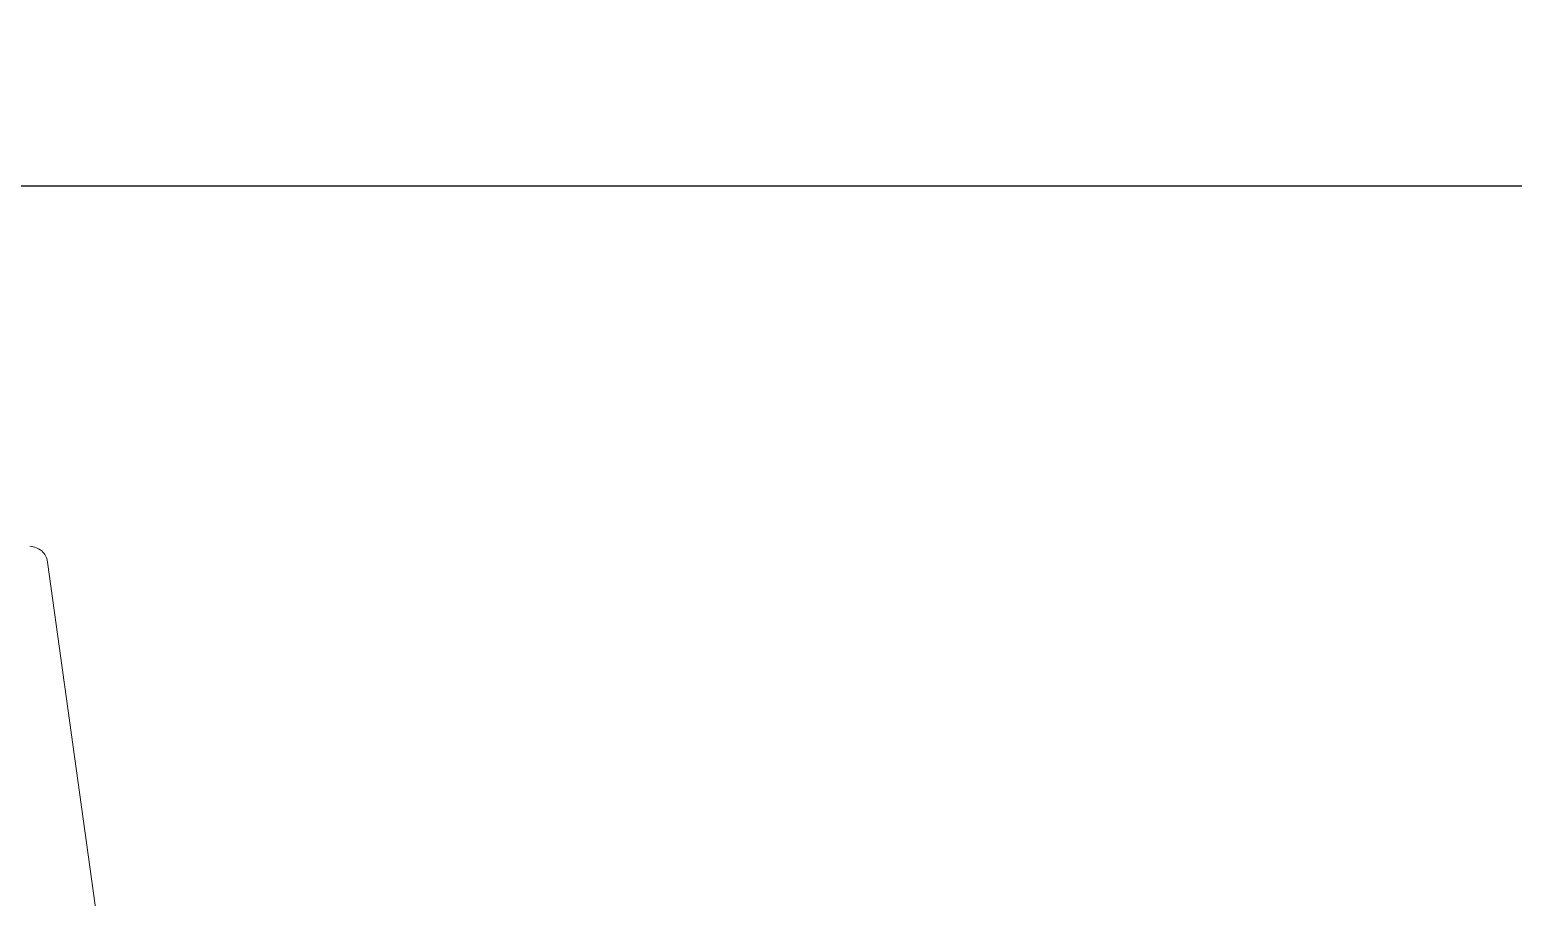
# Model space of a CAD drawing. Header units: millimetres. Extents: x -6181 to 191287, y -8583 to 23546.
# Drawn here: x 163398.6 to 163563, y 4870.4 to 4966.5 of the extents above; entities that cross this region are included whole.
import ezdxf

# ---------------------------------------------------------------- set-up
doc = ezdxf.new("R2010")
doc.units = ezdxf.units.MM
doc.header["$MEASUREMENT"] = 0
doc.linetypes.add('1735-DT-5BR-SEC_CC$0$DOT', pattern=[6.35, 0, -6.35])
for name, color, linetype, lineweight in [('1735-DT-5BR-SEC_CC$0$A1COUNTER', 3, 'Continuous', 18), ('1735-DT-5BR-SEC_CC$0$N--FIXTURE-1', 9, 'Continuous', 18), ('1735-DT-5BR-SEC_CC$0$N--SANITARY-1', 9, 'Continuous', 18)]:
    doc.layers.add(name, color=color, linetype=linetype, lineweight=lineweight)
doc.layers.add('1735-DT-5BR-SEC_CC$0$A1HATCH', color=15, linetype='Continuous')
doc.layers.add('1735-DT-5BR-SEC_CC$0$Wipeout', color=253, linetype='1735-DT-5BR-SEC_CC$0$DOT')
pattern_1 = [(45, (0, 0), (3.314563036811942, 12.15339780164378), [15.625, -3.125, 0, -3.125])]

# ---------------------------------------------------------------- blocks, each defined once
blk = doc.blocks.new('1735-DT-5BR-SEC_CC$0$A$C1D464CDB')
blk.add_wipeout([(-27.300935875106006, 81.76612312174522), (-76.9295068493957, 87.8359192765919), (-77.29662143745554, 88.12638613661592), (-78.92702266270317, 83.39135716328464), (-80.30514923339251, 82.61411814696193), (-81.72342709678924, 83.1024703786451), (-81.78854072768081, 82.9133666635288), (-82.04275807369049, 82.78937657930045), (-99.15664429203753, 88.6821601749715), (-99.28063437626952, 88.93637752098846), (-99.21552074537794, 89.12548123610657), (-100.63379860877467, 89.61383346778973), (-101.24126104684365, 91.07476560847215), (-99.71188303678537, 95.51640186136763), (-100.2205976252153, 95.42118648905569), (-105.83004760848053, 106.50000762939351), (-105.38004760745207, 107.00000762938805), (-18.69999999999891, 107.00000762939173), (-18.227082238137882, 107.98209018520622), (-20.75973776846513, 107.97907446225774), (-21.010034857754363, 108.22994484549501), (-20.970108044679364, 119.69591076289991), (-21.415729075897616, 119.50612931816879), (-21.02307735109389, 127.1730346889298), (-20.943953846324803, 127.2067318710496), (-20.93693954940136, 129.2391676908891), (-22.3708554601817, 134.21940554119), (-27.10084028431811, 136.21370828204354), (-66.49217621983371, 141.00408378903094), (-74.3407211498943, 142.84061965862648), (-79.89985265330688, 147.62071067706972), (-79.65203557404493, 147.95335924156905), (-78.7643250111687, 147.95335924157632), (-77.20933124036492, 147.80488632484128), (19.77236457481922, 136.01423477999464), (20.426851345146133, 135.85827924153722), (20.819182934139462, 135.49837510195988), (20.912685726201744, 119.55240451013465), (20.794847542103525, 119.39739172240566), (20.67714068262103, 119.27955455678507), (11.696600099219722, 114.84808443866763), (12.500000000009095, 114.84808443865307), (16.085959014037144, 111.30795485145876), (18.69999999999891, 107.0000076293972), (19.45170595745185, 107.00000345765778), (20.34232745173358, 106.90820529830212), (21.00236412806953, 106.55210667135994), (21.243083936267794, 39.91942321835172), (23.913191794879822, 48.13717021728457), (25.729548114892168, 50.63717021728275), (28.668474376356244, 51.59208524540459), (42.038846792342156, 51.5920852453955), (42.0388467923367, 47.592085245406416), (28.21944639978028, 47.592085245415504), (27.717417860061687, 46.9011022397835), (21.308461525839448, 27.176362839491908), (21.50027756097188, -9.584094726184164e-13), (-21.50027756097188, -9.810157011495914e-13), (-21.150809062637563, 74.78529851096293), (-22.55863766012226, 79.74453069802159)]).dxf.layer = '1735-DT-5BR-SEC_CC$0$N--FIXTURE-1'
at = {"layer": '1735-DT-5BR-SEC_CC$0$N--FIXTURE-1'}
for p, q in [((-77.2093312403631, 147.8048863248423), (-68.9815178053359, 146.8045812634282)), ((-68.87041743345617, 146.7553507800894), (-66.44822922798994, 146.4618614185838)), ((-66.44406527631509, 146.4960878067013), (-66.4482250669862, 146.4618769502795)), ((-66.44406502837228, 146.496087776557), (-22.17116960970452, 141.1135640087978)), ((-66.99204287880639, 141.0665130782963), (-66.76870176612647, 141.0380243982781)), ((-66.76893380447291, 141.0362052849396), (-66.9339229968864, 141.0591243596737)), ((-27.10084028431811, 136.2137082820464), (-66.4921186557549, 141.0027443293093)), ((-11.89165922868051, 139.8638217359312), (-22.17116936127059, 141.1135639785916)), ((0.003427298997848993, 138.4176640959286), (-11.89165922868051, 139.8638217359312)), ((0.003427298997848993, 138.4176640959286), (19.77236457481922, 136.0142347799938)), ((-20.53802058973815, 135.2176303334254), (-14.45356327560876, 137.9396243950123)), ((20.81918293414128, 135.4983751019627), (20.91268619555558, 119.5523244663582)), ((-20.94395384632298, 127.2067318710524), (-20.93687687855345, 129.2390571671185)), ((-21.02307735109207, 127.173034688929), (-21.4157290758958, 119.5061293181698)), ((-21.02307735109207, 127.173034688929), (-20.94395384632298, 127.2067318710524)), ((-20.70776670183477, 123.5540010909044), (-20.9039105188167, 119.7241030186906)), ((-20.97010804467936, 119.6959107629027), (-21.4157290758958, 119.5061293181698)), ((-21.01003485746332, 108.2299447947316), (-20.96924763983043, 119.9429971692898)), ((20.67714068261921, 119.2795545567842), (0.09313464131264482, 109.179312061764)), ((20.91268577296069, 119.5524045716429), (20.79484754210353, 119.3973917224048)), ((12.50000000000364, 114.8480844386668), (11.69660009922154, 114.8480844386668)), ((0.09313418570309295, 109.1793118382029), (-1.788577890572924, 108.2559858229451)), ((-84.82693424108584, 106.999929782969), (-105.3800476184224, 107.0000076293927)), ((4.553152393782511e-06, 107.0000076293927), (-84.82693424108584, 107.0000076293927)), ((-20.75973776846513, 107.9790744622605), (-2.886877155990078, 108.000356312552)), ((19.45170595745367, 107.0000034576606), (4.553152393782511e-06, 106.9999297848535)), ((-105.8300476084805, 106.5000076293927), (-105.830047608466, 106.5500076295921)), ((-105.7292144306484, 106.549785141071), (-105.6982181331477, 106.8682332053995)), ((21.00236412806771, 106.5521066713609), (21.30304415968203, 42.20740599621968)), ((-101.2412610468418, 91.07476560847317), (-99.71188303678355, 95.51640186136683)), ((-101.2412610468418, 91.07476560847317), (-94.12229218293942, 88.623508050483)), ((-100.6337986087747, 89.6138334677944), (-101.050452051466, 90.09313842502343)), ((-80.3051492333907, 82.61411814696294), (-100.6337986087747, 89.6138334677944)), ((-99.2806343762677, 88.93637752098766), (-99.21552074537612, 89.12548123610577)), ((-93.53091978588054, 90.34097819878116), (-94.12229218293942, 88.623508050483)), ((-93.53091978588054, 90.34097819878116), (-85.45461912954124, 87.56008486957398)), ((-99.15664429203753, 88.68216017497434), (-82.04275807369049, 82.78937657930328)), ((-86.04599152660012, 85.84261472127582), (-85.45461912954124, 87.56008486957398)), ((-77.29454330116641, 88.13242148262543), (-78.92702266269771, 83.39135716328201)), ((-27.30093587510419, 81.76612312174802), (-76.9295068493957, 87.83591927659472)), ((-86.04599152660012, 85.84261472127582), (-78.92702266269771, 83.39135716328201)), ((-81.72342709678924, 83.10247037865156), (-81.78854072768081, 82.91336666352981)), ((-79.68173224291968, 82.73529813429377), (-80.3051492333907, 82.61411814696294)), ((-21.50027756096824, -1.818989403545856e-12), (-21.15080906263756, 74.78529851096573)), ((28.66847437635806, 51.59208524540918), (42.03884679234034, 51.59208524540554)), ((42.03884679234034, 47.59208524540554), (42.03884679234034, 51.59208524540554)), ((21.24308393626779, 39.91942321835268), (23.91319179487982, 48.13717021728553)), ((27.71741786006169, 46.90110223978445), (21.30291398429836, 27.15928926221568)), ((42.03884679234034, 47.59208524540554), (28.66847437635442, 47.59208524540918)), ((21.38200494974808, 25.31001385902528), (21.50027756097188, -1.818989403545856e-12)), ((21.50027756097006, 0), (-21.50027756097006, 0))]:
    blk.add_line(p, q, dxfattribs=at)
for centre, radius, start, end in [((-59.17266315605957, 201.6304847061056), 61.0666501426811, 262.6403738895777, 263.115916305467), ((-45.34394079646881, 123.5362408250749), 24.64232334573601, 354.1382623576583, 0.03313632109502394), ((3.637978807091713e-12, 98.60000762939126), 20.50000000000001, 24.18951415404444, 52.42813068027462), ((-105.3803162473669, 106.5502762682936), 0.449731441329373, 89.96577667416274, 180.0342245685617), ((-20.76003597296221, 108.2290746835661), 0.250000399157807, 179.8005734910979, 270.0683433436512), ((3.637978807091713e-12, 98.60000762939126), 20.5, 152.7136013690391, 155.8104858459556), ((-2.889853996210149, 110.5003545402415), 2.5000000000045, 270.0682241683548, 296.1364480864792), ((-92.4810476951061, 69.61676845589136), 23.95856709541835, 49.49956318656436, 71.37022395513618), ((-100.295742471244, 90.7491974540153), 1.000000000000004, 160.9999999999627, 221.0000000000795), ((-99.09153066114595, 88.87126389009609), 0.1999999999999977, 160.9999999999627, 250.9999999999567), ((-81.97764444279892, 82.97848029442139), 0.1999999999999977, 250.9999999999567, 340.9999999999627), ((-79.87254123829916, 83.71692531773988), 1.000000000000006, 280.9999999999591, 340.9999999999627), ((28.66847437635442, 46.59208524540918), 5.000000000000004, 90, 161.9999999999657), ((28.66847437635442, 46.59208524540918), 1.000000000000001, 90, 161.9999999999657), ((238.9687225157068, 34.77033273270536), 217.792694076075, 178.0431126637705, 182.492276721026)]:
    blk.add_arc(centre, radius, start, end, dxfattribs=at)
for points, degree, knots in [([(-79.89985265330688, 147.6207106770726), (-79.87692630733, 147.7153217005234), (-79.83921650021512, 147.8624898371982), (-79.54961443845605, 148.0144787510126), (-79.22603758803598, 148.0190817392922), (-78.9065979421357, 147.969073611448), (-78.35545883276063, 147.9056648585993), (-77.84264802901453, 147.8423530809978), (-77.4381144983272, 147.7933467150124)], 3, [0, 0, 0, 0, 0.1254548950775654, 0.2374068346400073, 0.4199155511342281, 0.5732241832589404, 0.7228485704244562, 1, 1, 1, 1]), ([(-79.89981658382021, 147.6319936518757), (-79.43450295383809, 146.2707112043045), (-78.07894458554074, 144.4684536064833), (-75.77843653475429, 143.0295172135648), (-72.22014861006392, 141.9171719351671), (-68.25892791517981, 141.2357090836904), (-66.99204287880639, 141.0665130782963)], 5, [0, 0, 0, 0, 0, 0, 0.683308176123, 1, 1, 1, 1, 1, 1]), ([(-20.93693954939954, 129.2391676908865), (-20.92990400010603, 129.8516898141988), (-20.93785707250572, 130.7837126808354), (-21.18727576984384, 132.1433346395988), (-21.5854137537317, 133.109924516868), (-22.06997702014633, 133.8905442057567), (-22.73917373734366, 134.6474179240049), (-23.78989279494999, 135.4139750666454), (-25.35268322463162, 135.9954850355953), (-26.44613620515884, 136.1428839139935), (-27.15561152938244, 136.2204004701944)], 3, [0, 0, 0, 0, 0.1572897369444638, 0.2841038938645618, 0.380909883762167, 0.451892846473529, 0.5426210804736676, 0.6644475388434664, 0.8167415106651228, 1, 1, 1, 1]), ([(19.91668510749878, 135.9692501133522), (19.92331765565541, 135.9684527039553), (20.05978022142881, 135.9519396318192), (20.30631466193154, 135.9076235339471), (20.70009147388555, 135.7627885299935), (20.76085064282233, 135.6147832395236), (20.79778177530898, 135.5226975823007)], 3, [0, 0, 0, 0, 0.01235833338675398, 0.2948591495956691, 0.639059895814953, 1, 1, 1, 1]), ([(19.56470988868023, 106.9719316060709), (19.6639179842241, 106.9690663337587), (20.14784375529052, 106.9538227120483), (20.80630183450558, 106.8370732209605), (20.9398661241321, 106.658905676004), (21.00317370528865, 106.5521104381096)], 3, [0, 0, 0, 0, 0.09763094407998776, 0.5624030409457695, 1, 1, 1, 1]), ([(-6.086014764150605e-05, 106.4995784084113), (-0.1268546341270849, 106.4087058170753), (-0.3657712706408347, 106.2510643346741), (-0.759528184436931, 106.0156511481127), (-1.235620976429345, 105.6736269806588), (-1.710064750215679, 105.0891306986214), (-2.154748574030236, 104.4990721815539), (-2.570249647509627, 103.8743425145276), (-2.965848262389045, 103.2445906345256), (-3.345714658698853, 102.5985721866327), (-3.712779279980168, 101.9627660087663), (-4.074693424245197, 101.3222718585075), (-4.444896687844448, 100.6597123301381), (-4.853981336851575, 99.91965123817681), (-5.387340911198407, 98.94773761922443), (-5.924087139454059, 97.9694478871952), (-6.580535701770714, 96.77825355744608), (-7.294270906477323, 95.49879180845346), (-8.032227755280474, 94.19667193149326), (-8.761389937510103, 92.93171273108055), (-9.497246207494754, 91.67775474408518), (-10.39425862639473, 90.1797810334192), (-11.45899511234529, 88.45011363507547), (-12.65761987300357, 86.56197144794896), (-13.89055688878216, 84.69086132283519), (-15.07527095747355, 82.95563170630157), (-16.1037351394225, 81.49016447535723), (-16.95715618674512, 80.30135377148144), (-17.76980569810985, 79.18806439098807), (-18.65285376145403, 78.00177535284638), (-19.58945172595122, 76.77306958196823), (-20.41876403079368, 75.70630634858935), (-20.91973743970448, 75.07541287538152), (-21.10906100291322, 74.83770927726619), (-21.15085580855884, 74.78517014642239), (-21.1507330953973, 74.78529175985568), (-21.15073308944557, 74.7852917657674)], 5, [7.461611502009479e-07, 7.461611502009479e-07, 7.461611502009479e-07, 7.461611502009479e-07, 7.461611502009479e-07, 7.461611502009479e-07, 0.007773631840795501, 0.01554726368156291, 0.02332089552237752, 0.03109452736319213, 0.03886815920400694, 0.04664179104482154, 0.05441542288552857, 0.06218905472634337, 0.06996268656715798, 0.0777363184079726, 0.0855099502487874, 0.093283582089602, 0.1088308457711238, 0.1243781094527531, 0.140080845771119, 0.1557835820895926, 0.1714863184079586, 0.1871890547263246, 0.2028917910447982, 0.2185945273631643, 0.2500000000000039, 0.2814054726368435, 0.3128109452735754, 0.3285136815920491, 0.3442164179104151, 0.3599191542288887, 0.3756218905472548, 0.4067164179104059, 0.4378109452736645, 0.4689054726368156, 0.4999999999999666, 0.5000014959573217, 0.5000014959573217, 0.5000014959573217, 0.5000014959573217, 0.5000014959573217, 0.5000014959573217]), ([(-100.2205976252117, 95.42118648905853), (-100.2205977738631, 95.4211860597261), (-100.0854090075736, 95.47571371485355), (-99.60891370137688, 95.54212175575412), (-99.26088904574499, 95.55983429304797), (-98.39327132515245, 95.52796491369554), (-97.86355118947176, 95.47919501693286), (-96.65573956268781, 95.31209680500069), (-95.98368081430817, 95.1955786911185), (-93.76037940116657, 94.75023964694446), (-92.03542633210964, 94.33055046112531), (-88.444689122618, 93.38055553722552), (-86.58356708651627, 92.86053303956396), (-84.82744002381878, 92.3199670604863)], 3, [0, 0, 0, 0, 0.1250000000000004, 0.1250000000000004, 0.2500000000000008, 0.2500000000000008, 0.3750000000000012, 0.3750000000000012, 0.5000000000000016, 0.5000000000000016, 0.7500000000000008, 0.7500000000000008, 1, 1, 1, 1]), ([(-94.12229218293942, 88.623508050483), (-94.14971846724438, 88.54385633726815), (-94.14672995599176, 88.4538420105946), (-94.10146994995011, 88.29103916087297), (-94.06099586297205, 88.21468690468646), (-93.91890820147091, 88.00593360066887), (-93.79466422989208, 87.88763386059327), (-93.40533945408242, 87.57233189584622), (-93.11112039632644, 87.40578093952536), (-92.81167918731444, 87.25630142827686)], 3, [0, 0, 0, 0, 0.1250000000000002, 0.1250000000000002, 0.2500000000000006, 0.2500000000000006, 0.5000000000000002, 0.5000000000000002, 1, 1, 1, 1]), ([(-92.81167918731444, 87.25630142827686), (-92.03371050885835, 86.86794346576607), (-91.23788589161995, 86.53122636083754), (-89.60750114132316, 85.96981847904863), (-88.77294048648037, 85.7451292112255), (-87.92050510707122, 85.57213513104034)], 3, [0, 0, 0, 0, 0.5, 0.5, 1, 1, 1, 1]), ([(-87.92050510707122, 85.57213513104034), (-87.75601867519435, 85.53875409164357), (-87.59067114197387, 85.5104546649327), (-87.25717069315215, 85.47041119926689), (-87.0891217805729, 85.45850392533066), (-86.83850271158008, 85.46308983875315), (-86.75506495713489, 85.4683821401286), (-86.58849886811004, 85.49039117793836), (-86.50489280503098, 85.50722480445074), (-86.34552201235056, 85.55842717746964), (-86.26762359763234, 85.59306205844587), (-86.13076533228741, 85.69417255907865), (-86.07390931597183, 85.76153557370526), (-86.04599152660012, 85.84261472127582)], 3, [0, 0, 0, 0, 0.25, 0.25, 0.5, 0.5, 0.625, 0.625, 0.75, 0.75, 0.875, 0.875, 1, 1, 1, 1]), ([(-21.15073354437845, 74.78529143840387), (-21.14305926465022, 75.39424968756975), (-21.14977446119519, 76.32081023712635), (-21.39352042782411, 77.67317303916752), (-21.78462613695956, 78.63604891453542), (-22.26165336096165, 79.41510899975947), (-22.9215885941303, 80.17246981815151), (-23.96006845474767, 80.94323228589383), (-25.50891455387682, 81.53585900111466), (-26.59600632371439, 81.68643522756429), (-27.30095879401051, 81.76612557518638)], 3, [0, 0, 0, 0, 0.1572744184190038, 0.2840764499393785, 0.3808834809407252, 0.4518691387205495, 0.5425951301963087, 0.6644428564874264, 0.8167883142886214, 1, 1, 1, 1])]:
    blk.add_open_spline(points, degree=degree, knots=knots, dxfattribs=at)
for points, degree in [([(-66.49211818093318, 141.00274427765), (-66.49219077421003, 141.0027516330865), (-66.49222303222632, 141.0030907582786), (-66.49221450068944, 141.0037653900454)], 3), ([(-100.2205976252117, 95.42118648905853), (-101.532879377075, 96.82481012262178), (-102.7085281511791, 98.41393443166271), (-103.7343673379291, 100.1822211070885), (-104.5993923953829, 102.121005375966), (-105.2976668821575, 104.227423933231), (-105.8300476084805, 106.5000076293927)], 6)]:
    blk.add_open_spline(points, degree=degree, dxfattribs=at)
blk = doc.blocks.new('1735-DT-5BR-SEC_CC$0$wash basin type 2')
at = {"layer": '1735-DT-5BR-SEC_CC$0$A1HATCH', "ltscale": 0.1}
h = blk.add_hatch(dxfattribs=at)
h.set_pattern_fill('ANSI36', color=253, scale=50)
h.set_pattern_definition(pattern_1)
edge = h.paths.add_edge_path()
edge.add_line((-23765.73065314538, -1068.358766551854), (-23765.73024518699, -1068.283193732447))
edge.add_line((-23765.73024518699, -1068.283193732447), (-23765.72162415322, -1068.003345157306))
edge.add_line((-23765.72162415322, -1068.003345157306), (-23765.70181905714, -1067.724065180601))
edge.add_line((-23765.70181905714, -1067.724065180601), (-23765.67086158272, -1067.445800590689))
edge.add_line((-23765.67086158272, -1067.445800590688), (-23765.6288012553, -1067.168996551549))
edge.add_line((-23765.6288012553, -1067.168996551549), (-23765.57570536243, -1066.894095890611))
edge.add_line((-23765.57570536243, -1066.894095890612), (-23765.51165884621, -1066.621538390284))
edge.add_line((-23765.51165884621, -1066.621538390284), (-23765.4367641674, -1066.351760084431))
edge.add_line((-23765.4367641674, -1066.35176008443), (-23765.35114114152, -1066.08519256078))
edge.add_line((-23765.35114114152, -1066.085192560781), (-23765.25492674715, -1065.822262270517))
edge.add_line((-23765.25492674715, -1065.822262270517), (-23765.14827490678, -1065.563389846001))
edge.add_line((-23765.14827490678, -1065.563389846002), (-23765.03135624062, -1065.308989427906))
edge.add_line((-23765.03135624062, -1065.308989427906), (-23764.90435779358, -1065.059468002637))
edge.add_line((-23764.90435779358, -1065.059468002636), (-23764.76748273609, -1064.815224751213))
edge.add_line((-23764.76748273609, -1064.815224751214), (-23764.62095003904, -1064.576650410769))
edge.add_line((-23764.62095003904, -1064.576650410769), (-23764.46499412348, -1064.344126649342))
edge.add_line((-23764.46499412348, -1064.344126649341), (-23764.29986448564, -1064.118025455343))
edge.add_line((-23764.29986448564, -1064.118025455343), (-23764.12582529767, -1063.898708542454))
edge.add_line((-23764.12582529767, -1063.898708542455), (-23763.94315498517, -1063.686526770961))
edge.add_line((-23763.94315498517, -1063.68652677096), (-23763.75214578168, -1063.481819586416))
edge.add_line((-23763.75214578168, -1063.481819586416), (-23763.55310326116, -1063.284914476661))
edge.add_line((-23763.55310326116, -1063.284914476661), (-23763.34634584918, -1063.096126447863))
edge.add_line((-23763.34634584918, -1063.096126447863), (-23763.13220431352, -1062.915757520585))
edge.add_line((-23763.13220431352, -1062.915757520585), (-23762.91102123492, -1062.744096246659))
edge.add_line((-23762.91102123492, -1062.744096246659), (-23762.68315045914, -1062.581417247473))
edge.add_line((-23762.68315045914, -1062.581417247473), (-23762.44895653083, -1062.427980774748))
edge.add_line((-23762.44895653083, -1062.427980774747), (-23762.20881411029, -1062.284032294099))
edge.add_line((-23762.20881411029, -1062.2840322941), (-23761.96310737418, -1062.1498020924))
edge.add_line((-23761.96310737418, -1062.1498020924), (-23761.71222940084, -1062.025504909306))
edge.add_line((-23761.71222940084, -1062.025504909305), (-23761.45658154154, -1061.911339593828))
edge.add_line((-23761.45658154154, -1061.911339593828), (-23761.19657277831, -1061.807488786095))
edge.add_line((-23761.19657277831, -1061.807488786095), (-23760.93261906969, -1061.714118625265))
edge.add_line((-23760.93261906969, -1061.714118625265), (-23760.66514268534, -1061.631378483678))
edge.add_line((-23760.66514268534, -1061.631378483677), (-23760.39457153037, -1061.55940072788))
edge.add_line((-23760.39457153037, -1061.55940072788), (-23760.12133846094, -1061.498300506961))
edge.add_line((-23760.12133846094, -1061.498300506961), (-23759.84588059167, -1061.448175568216))
edge.add_line((-23759.84588059167, -1061.448175568216), (-23759.56863859641, -1061.409106100875))
edge.add_line((-23759.56863859641, -1061.409106100875), (-23759.29005600317, -1061.381154607729))
edge.add_line((-23759.29005600317, -1061.381154607729), (-23759.01057848468, -1061.364365805226))
edge.add_line((-23759.01057848468, -1061.364365805226), (-23758.73065314538, -1061.358766551852))
edge.add_line((-23758.73065314538, -1061.358766551852), (-23736.82481999221, -1061.358766551852))
edge.add_arc((-23736.82481999221, -1068.358766551853), 7.000000000001228, 367.9146480693642, 450, ccw=False)
edge.add_line((-23729.89149994678, -1067.394882146035), (-23718.62663299692, -1148.424233135743))
edge.add_arc((-23703.76951861387, -1146.358766551848), 15.00000000000377, 187.9146480693647, 270)
edge.add_line((-23703.76951861387, -1161.358766551852), (-23537.95881954036, -1161.358766551852))
edge.add_spline(control_points=[(-23537.95881954036, -1161.358766551852), (-23537.56051402443, -1161.359577910184), (-23536.78051907093, -1161.516309401423), (-23536.11848189906, -1161.956717137053), (-23535.83651211191, -1162.23744620829)], knot_values=[0, 0, 0, 0, 0.5, 1, 1, 1, 1], degree=3, periodic=0)
edge.add_line((-23535.83651211191, -1162.23744620829), (-23533.71401543696, -1164.358811247463))
edge.add_line((-23533.71401543696, -1164.358811247463), (-23531.5914294222, -1166.480086895414))
edge.add_spline(control_points=[(-23531.5914294222, -1166.480086895414), (-23531.31032589961, -1166.762138799279), (-23530.86954585246, -1167.424235919369), (-23530.71292155074, -1168.203610135732), (-23530.71214429042, -1168.601407238961)], knot_values=[0, 0, 0, 0, 0.5, 1, 1, 1, 1], degree=3, periodic=0)
edge.add_line((-23530.71214429042, -1168.601407238961), (-23530.71214429042, -1230.858766551852))
edge.add_line((-23530.71214429042, -1230.858766551852), (-23556.03404369726, -1230.858766551852))
edge.add_line((-23556.03404369726, -1230.858766551852), (-23556.03404369848, -1201.933772921684))
edge.add_spline(control_points=[(-23576.03595771741, -1181.934575374699), (-23573.75674236649, -1181.940647896491), (-23569.32554340622, -1182.695001729133), (-23563.99241721423, -1185.630518326836), (-23560.26943790431, -1189.356487257692), (-23557.86510903922, -1193.176544777418), (-23556.36959591092, -1197.454755547713), (-23556.03827184159, -1200.412030097223), (-23556.03404701722, -1201.933642669663)], knot_values=[0, 0, 0, 0, 0.2142857142857143, 0.4285714285714286, 0.5714285714285714, 0.7142857142857143, 0.8571428571428572, 1, 1, 1, 1], degree=3, periodic=0)
edge.add_line((-23560.92499778073, -1188.830297257861), (-23560.92372103025, -1188.83202143976))
edge.add_spline(control_points=[(-23576.03595771741, -1181.934575374699), (-23573.75674236649, -1181.940647896491), (-23569.32554340622, -1182.695001729133), (-23563.99241721423, -1185.630518326836), (-23560.26943790431, -1189.356487257692), (-23557.86510903922, -1193.176544777418), (-23556.36959591092, -1197.454755547713), (-23556.03827184159, -1200.412030097223), (-23556.03404701722, -1201.933642669663)], knot_values=[0, 0, 0, 0, 0.2142857142857143, 0.4285714285714286, 0.5714285714285714, 0.7142857142857143, 0.8571428571428572, 1, 1, 1, 1], degree=3, periodic=0)
edge.add_line((-23567.56403519351, -1183.82423596136), (-23567.64014752982, -1183.781832363904))
edge.add_spline(control_points=[(-23576.03595771741, -1181.934575374699), (-23573.75674236649, -1181.940647896491), (-23569.32554340622, -1182.695001729133), (-23563.99241721423, -1185.630518326836), (-23560.26943790431, -1189.356487257692), (-23557.86510903922, -1193.176544777418), (-23556.36959591092, -1197.454755547713), (-23556.03827184159, -1200.412030097223), (-23556.03404701722, -1201.933642669663)], knot_values=[0, 0, 0, 0, 0.2142857142857143, 0.4285714285714286, 0.5714285714285714, 0.7142857142857143, 0.8571428571428572, 1, 1, 1, 1], degree=3, periodic=0)
edge.add_line((-23571.80130064015, -1182.394327442279), (-23571.81675658, -1182.389118725428))
edge.add_line((-23571.81675658, -1182.389118725429), (-23571.84830457892, -1182.384095373794))
edge.add_spline(control_points=[(-23576.03595771741, -1181.934575374699), (-23573.75674236649, -1181.940647896491), (-23569.32554340622, -1182.695001729133), (-23563.99241721423, -1185.630518326836), (-23560.26943790431, -1189.356487257692), (-23557.86510903922, -1193.176544777418), (-23556.36959591092, -1197.454755547713), (-23556.03827184159, -1200.412030097223), (-23556.03404701722, -1201.933642669663)], knot_values=[0, 0, 0, 0, 0.2142857142857143, 0.4285714285714286, 0.5714285714285714, 0.7142857142857143, 0.8571428571428572, 1, 1, 1, 1], degree=3, periodic=0)
edge.add_line((-23573.96731727387, -1182.046687416112), (-23574.04994224706, -1182.033531136527))
edge.add_spline(control_points=[(-23576.03595771741, -1181.934575374699), (-23573.75674236649, -1181.940647896491), (-23569.32554340622, -1182.695001729133), (-23563.99241721423, -1185.630518326836), (-23560.26943790431, -1189.356487257692), (-23557.86510903922, -1193.176544777418), (-23556.36959591092, -1197.454755547713), (-23556.03827184159, -1200.412030097223), (-23556.03404701722, -1201.933642669663)], knot_values=[0, 0, 0, 0, 0.2142857142857143, 0.4285714285714286, 0.5714285714285714, 0.7142857142857143, 0.8571428571428572, 1, 1, 1, 1], degree=3, periodic=0)
edge.add_line((-23574.33351209224, -1182.01297979253), (-23574.51586152916, -1181.996609979871))
edge.add_line((-23574.51586152916, -1181.996609979872), (-23575.00798901045, -1181.964097982991))
edge.add_spline(control_points=[(-23576.03595771741, -1181.934575374699), (-23573.75674236649, -1181.940647896491), (-23569.32554340622, -1182.695001729133), (-23563.99241721423, -1185.630518326836), (-23560.26943790431, -1189.356487257692), (-23557.86510903922, -1193.176544777418), (-23556.36959591092, -1197.454755547713), (-23556.03827184159, -1200.412030097223), (-23556.03404701722, -1201.933642669663)], knot_values=[0, 0, 0, 0, 0.2142857142857143, 0.4285714285714286, 0.5714285714285714, 0.7142857142857143, 0.8571428571428572, 1, 1, 1, 1], degree=3, periodic=0)
edge.add_line((-23575.23387840274, -1181.955242872542), (-23575.4188601786, -1181.948690836823))
edge.add_line((-23575.4188601786, -1181.948690836822), (-23575.89619406419, -1181.938176720537))
edge.add_spline(control_points=[(-23576.03595771741, -1181.934575374699), (-23573.75674236649, -1181.940647896491), (-23569.32554340622, -1182.695001729133), (-23563.99241721423, -1185.630518326836), (-23560.26943790431, -1189.356487257692), (-23557.86510903922, -1193.176544777418), (-23556.36959591092, -1197.454755547713), (-23556.03827184159, -1200.412030097223), (-23556.03404701722, -1201.933642669663)], knot_values=[0, 0, 0, 0, 0.2142857142857143, 0.4285714285714286, 0.5714285714285714, 0.7142857142857143, 0.8571428571428572, 1, 1, 1, 1], degree=3, periodic=0)
edge.add_line((-23576.03472308138, -1181.934607188059), (-23585.73065314538, -1181.93457517947))
edge.add_line((-23585.73065314538, -1181.93457517947), (-23585.73065314538, -1196.358766551852))
edge.add_arc((-23600.73065314538, -1196.358766551852), 15.00000000000006, 270, 360, ccw=False)
edge.add_line((-23600.73065314538, -1211.358766551852), (-23750.73065314538, -1211.358766551852))
edge.add_line((-23750.73065314538, -1211.358766551852), (-23750.89259490125, -1211.357892355295))
edge.add_line((-23750.89259490125, -1211.357892355295), (-23751.49227041939, -1211.339418711485))
edge.add_line((-23751.49227041939, -1211.339418711485), (-23752.09072751235, -1211.29697921991))
edge.add_line((-23752.09072751235, -1211.29697921991), (-23752.68700877645, -1211.230641774726))
edge.add_line((-23752.68700877645, -1211.230641774726), (-23753.28016028888, -1211.14051250167))
edge.add_line((-23753.28016028888, -1211.14051250167), (-23753.86923313375, -1211.026735588379))
edge.add_line((-23753.86923313375, -1211.026735588379), (-23754.45328492016, -1210.889493053628))
edge.add_line((-23754.45328492016, -1210.889493053628), (-23755.03138128985, -1210.729004456191))
edge.add_line((-23755.03138128985, -1210.729004456191), (-23755.60259741197, -1210.545526543598))
edge.add_line((-23755.60259741197, -1210.545526543598), (-23756.16601946253, -1210.339352841353))
edge.add_line((-23756.16601946253, -1210.339352841353), (-23756.72074608647, -1210.110813183428))
edge.add_line((-23756.72074608647, -1210.110813183428), (-23757.26588983953, -1209.860273184497))
edge.add_line((-23757.26588983953, -1209.860273184497), (-23757.80057860799, -1209.58813365512))
edge.add_line((-23757.80057860799, -1209.58813365512), (-23758.32395700387, -1209.2948299605))
edge.add_line((-23758.32395700387, -1209.2948299605), (-23758.83518773341, -1208.980831323972))
edge.add_line((-23758.83518773341, -1208.980831323972), (-23759.33345293647, -1208.64664007637))
edge.add_line((-23759.33345293647, -1208.64664007637), (-23759.81795549503, -1208.292790852395))
edge.add_line((-23759.81795549503, -1208.292790852395), (-23760.28792030836, -1207.91984973533))
edge.add_line((-23760.28792030836, -1207.91984973533), (-23760.742595533, -1207.528413351416))
edge.add_line((-23760.742595533, -1207.528413351416), (-23761.18125378559, -1207.119107915345))
edge.add_line((-23761.18125378559, -1207.119107915345), (-23761.6031933065, -1206.692588228509))
edge.add_line((-23761.6031933065, -1206.692588228509), (-23762.00773908249, -1206.24953663142))
edge.add_line((-23762.00773908249, -1206.24953663142), (-23762.39424392664, -1205.79066191213))
edge.add_line((-23762.39424392664, -1205.79066191213), (-23762.76208951365, -1205.316698172285))
edge.add_line((-23762.76208951365, -1205.316698172285), (-23763.11068736903, -1204.828403652772))
edge.add_line((-23763.11068736903, -1204.828403652772), (-23763.43947981058, -1204.326559520656))
edge.add_line((-23763.43947981058, -1204.326559520656), (-23763.74794084055, -1203.811968619508))
edge.add_line((-23763.74794084055, -1203.811968619508), (-23764.03557698707, -1203.285454184976))
edge.add_line((-23764.03557698707, -1203.285454184976), (-23764.30192809369, -1202.74785852784))
edge.add_line((-23764.30192809369, -1202.747858527839), (-23764.54656805542, -1202.20004168647))
edge.add_line((-23764.54656805542, -1202.200041686471), (-23764.76910550056, -1201.64288005097))
edge.add_line((-23764.76910550056, -1201.64288005097), (-23764.96918441662, -1201.077264961083))
edge.add_line((-23764.96918441662, -1201.077264961083), (-23765.14648472004, -1200.504101280307))
edge.add_line((-23765.14648472004, -1200.504101280307), (-23765.30072276817, -1199.92430594825))
edge.add_line((-23765.30072276817, -1199.924305948249), (-23765.43165181299, -1199.338806513779))
edge.add_line((-23765.43165181299, -1199.338806513779), (-23765.53906239601, -1198.748539651055))
edge.add_line((-23765.53906239601, -1198.748539651055), (-23765.62278268319, -1198.154449661185))
edge.add_line((-23765.62278268319, -1198.154449661185), (-23765.68267873992, -1197.557486961387))
edge.add_line((-23765.68267873992, -1197.557486961387), (-23765.7186547453, -1196.958606564653))
edge.add_line((-23765.7186547453, -1196.958606564653), (-23765.73065314538, -1196.358766551852))
edge.add_line((-23765.73065314538, -1196.358766551852), (-23765.73065314538, -1068.358766551854))
h = blk.add_hatch(dxfattribs=at)
h.set_pattern_fill('ANSI36', color=253, scale=50)
h.set_pattern_definition(pattern_1)
h.paths.add_polyline_path([(-23478.74916200034, -1168.601407238961), (-23478.74916200034, -1230.858766551852), (-23453.4272625935, -1230.858766551852), (-23453.41788670271, -1223.858766551852), (-23467.22985454365, -1223.858766551852), (-23467.22985454365, -1218.858719449132, 0.3334951441186359), (-23413.74076882959, -1176.359937295857), (-23406.34564835356, -1088.359978869465, 0.417170938420809), (-23413.34490299191, -1081.359978909148), (-23428.23065314538, -1081.434259905577), (-23428.23065314538, -1101.283273198128), (-23439.51808734624, -1101.283273198128, 0.3755830425647594), (-23441.52255234588, -1103.020495483734), (-23447.83467329388, -1148.424233136167, -0.3743092168907075), (-23462.69178767686, -1161.358766551852), (-23471.5026103994, -1161.358766549306, 0.1988375950678629), (-23473.62479417885, -1162.23744620829), (-23477.87030000816, -1166.480509707248, 0.1989871418310585)])
at = {"linetype": 'ByBlock'}
blk.add_wipeout([(-23233.730653145383, -1085.6031164724318), (-23233.730653145383, -1735.6031164724336), (-23593.730653145387, -1735.6031164724336), (-23593.730653145387, -1211.3587665518498), (-23750.730653145383, -1211.3587665518498), (-23752.384589421617, -1211.3774689318652), (-23754.769731332184, -1210.963582651777), (-23757.97200191001, -1209.693922009752), (-23760.08642251835, -1208.2378283193066), (-23762.306166976246, -1206.3046396033296), (-23764.979406851093, -1201.9339841102355), (-23765.73412138529, -1199.071332080377), (-23765.730653145387, -1196.3587665518517), (-23765.628801255298, -1067.168996551547), (-23765.240624183058, -1065.2341006161114), (-23764.006526551733, -1063.469250217022), (-23762.412625628247, -1062.2112979306967), (-23760.056279329074, -1061.3798409229184), (-23759.15031724393, -1061.3727602064791), (-23302.375231750855, -1061.3677955440144), (-23299.670909502387, -1061.3720626446593), (-23297.110582468296, -1063.9634574547363), (-23295.70505874646, -1066.5156333670602), (-23295.52781679355, -1069.3709165017044), (-23295.73065314538, -1085.539463571853), (-23233.730653145383, -1085.539463571853)], dxfattribs=at).dxf.layer = '1735-DT-5BR-SEC_CC$0$Wipeout'
at = {"layer": '1735-DT-5BR-SEC_CC$0$A1COUNTER'}
blk.add_line((-23447.83467329382, -1148.424233135733, -0.000758432826211689), (-23441.52255234715, -1103.020495483559, -0.000758432826211689), dxfattribs=at)
blk.add_open_spline([(-23441.52255234588, -1103.020495483734, -0.000758432826211689), (-23441.42247732883, -1102.496139998601, -0.000758432826211689), (-23440.99160068408, -1101.682249241678, -0.000758432826211689), (-23440.09927081807, -1101.337998911471, -0.000758432826211689), (-23439.53774257975, -1101.283283853054, -0.000758432826211689)], degree=3, dxfattribs=at)
at = {"layer": '1735-DT-5BR-SEC_CC$0$A1HATCH', "color": 8, "ltscale": 0.1}
blk.add_line((-23736.82481999221, -1061.358766551852, -0.000758432826211689), (-23429.63648629855, -1061.358766551852, -0.000758432826211689), dxfattribs=at)
at = {"layer": '1735-DT-5BR-SEC_CC$0$N--FIXTURE-1'}
blk.add_blockref('1735-DT-5BR-SEC_CC$0$A$C1D464CDB', (-23365.84264539659, -1061.358766551852, -0.000758432826211689), dxfattribs=at)
blk = doc.blocks.new('1735-DT-5BR-SEC_CC')
at = {"layer": '1735-DT-5BR-SEC_CC$0$N--SANITARY-1', "linetype": 'ByBlock', "xscale": -1}
blk.add_blockref('1735-DT-5BR-SEC_CC$0$wash basin type 2', (139959.0485981929, 6010.531040229284, -5.897458813103112e-06), dxfattribs=at)

msp = doc.modelspace()

# ---------------------------------------------------------------- block references
msp.add_blockref('1735-DT-5BR-SEC_CC', (0, 0))

doc.saveas('drawing.dxf')
